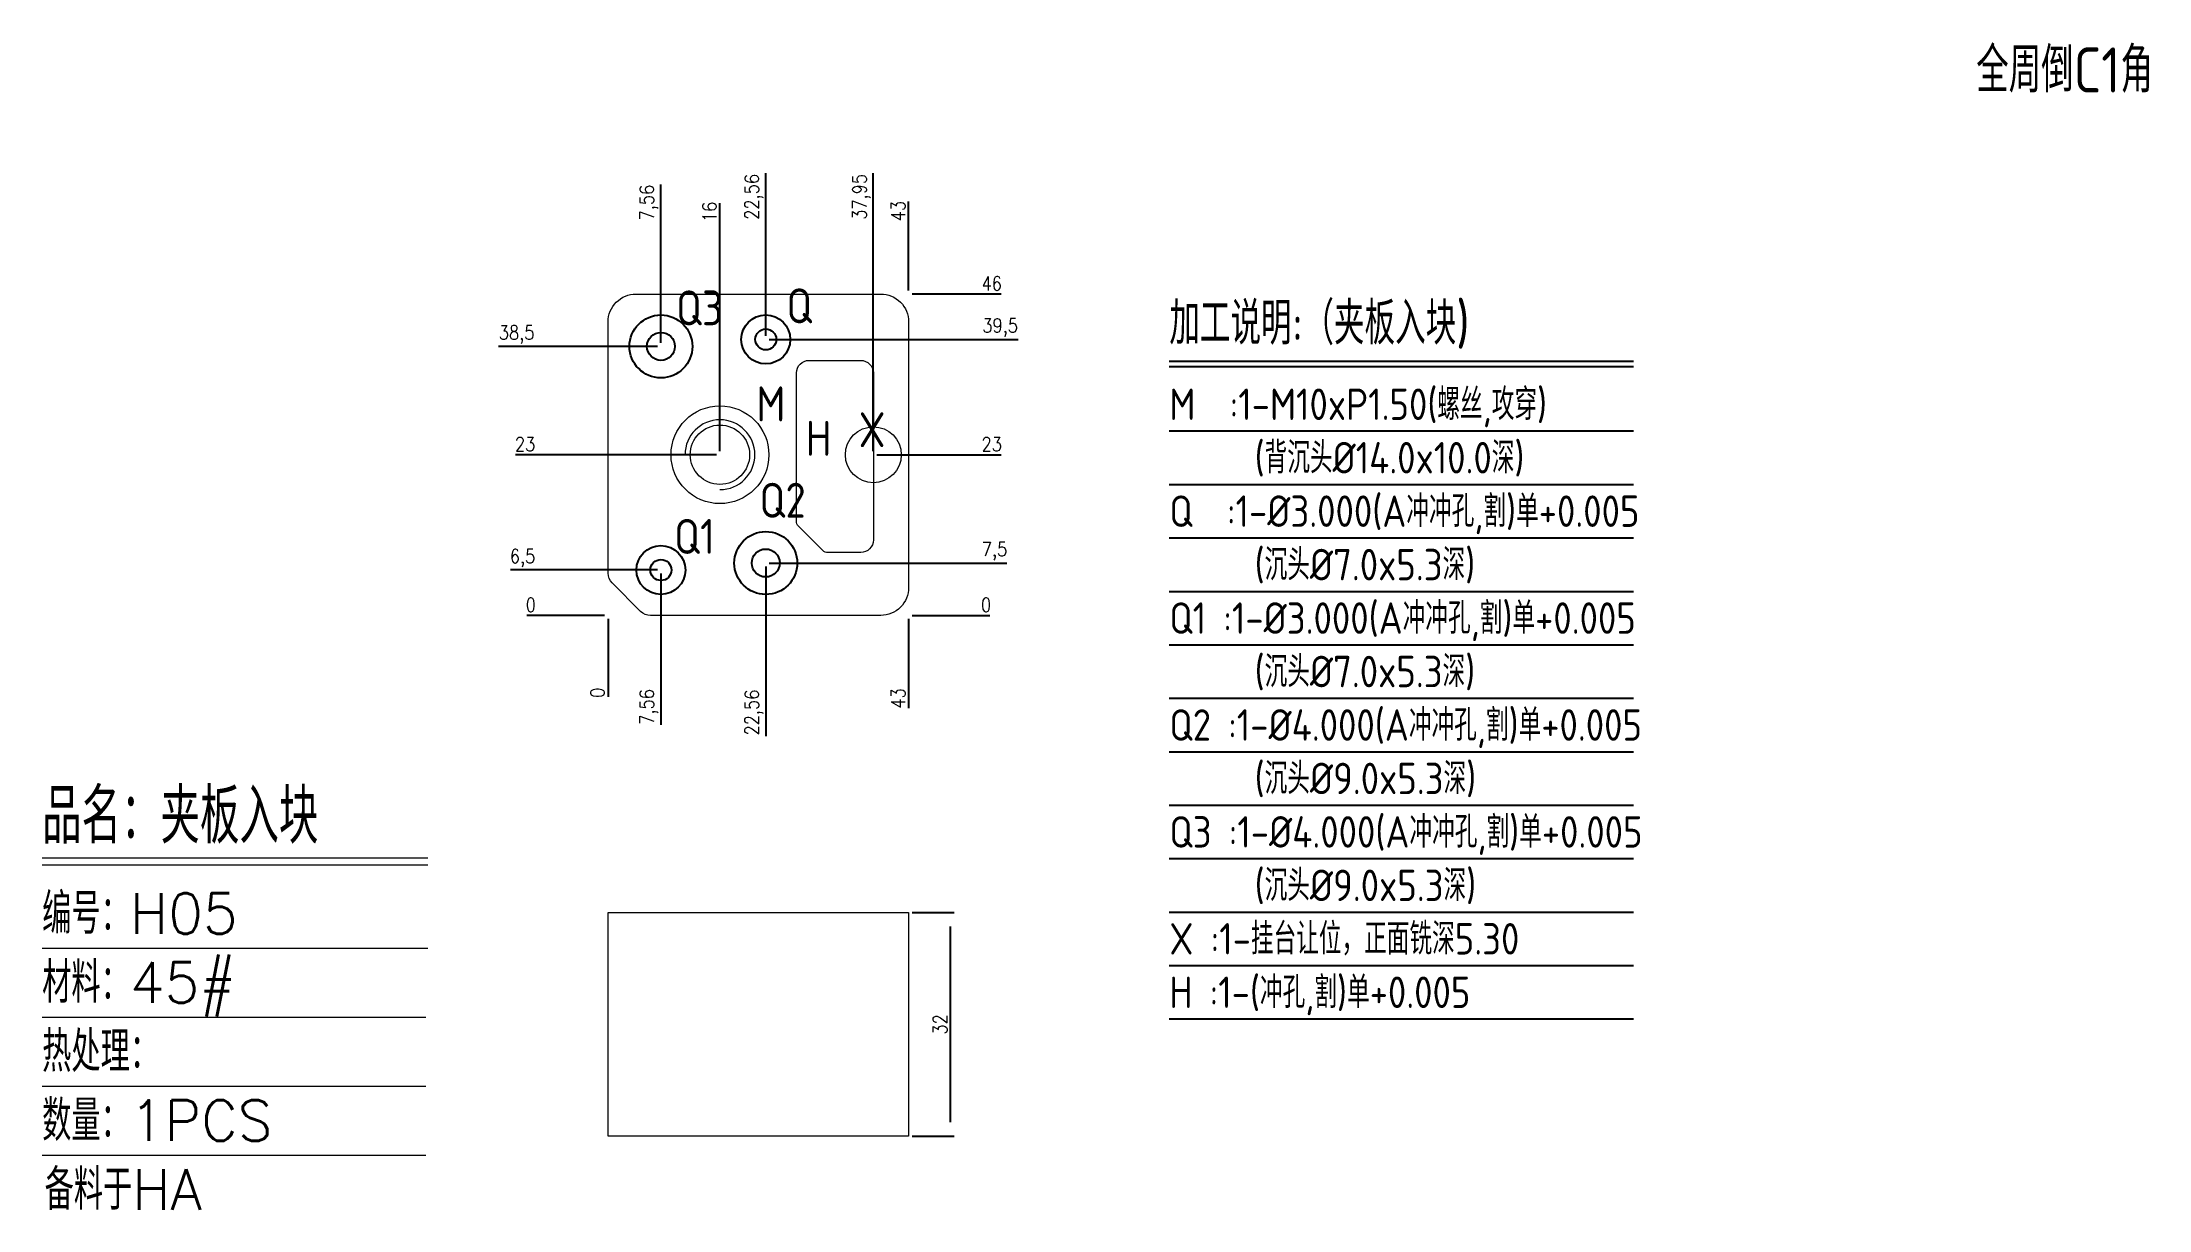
# Model space of a CAD drawing. Header units: millimetres. Extents: x 93537 to 93838, y 14692 to 14859.
import ezdxf
from ezdxf.enums import TextEntityAlignment as Align

# ---------------------------------------------------------------- set-up
doc = ezdxf.new("R2010")
doc.units = ezdxf.units.MM
doc.linetypes.add('DASHED', pattern=[0])
for name, color, linetype in [('DIM', 4, 'Continuous'), ('PH_P', 2, 'Continuous'), ('TEXT', 4, 'Continuous')]:
    doc.layers.add(name, color=color, linetype=linetype)
doc.styles.add('chinesef_fs', font='simplex.shx', dxfattribs={"bigfont": 'gbcbig.shx'})
doc.styles.add('gbenor', font='gbenor.shx', dxfattribs={"bigfont": 'gbcbig.shx'})
doc.styles.get("Standard").update_dxf_attribs({"font": 'txt.shx', "width": 0.85, "bigfont": 'ctxt.shx'})
doc.dimstyles.new('T-2-WX', dxfattribs={"dimtxt": 2, "dimasz": 2, "dimexe": 0.5, "dimexo": 0.5, "dimgap": 0.5, "dimtad": 1, "dimtxsty": 'Standard', "dimblk": 'OPEN30', "dimcen": 0, "dimazin": 3, "dimtfac": 1, "dimtmove": 0, "dimatfit": 3, "dimldrblk": 'OPEN30', "dimlwd": -1, "dimlwe": -1})

# ---------------------------------------------------------------- blocks, each defined once
blk = doc.blocks.new('*D7579')
at = {"layer": 'Defpoints', "color": 0}
for p in [(93660.72, 14734.49), (93666.72, 14734.49), (93660.72, 14702.49)]:
    blk.add_point(p, dxfattribs=at)
at = {"layer": 'DIM', "color": 0}
for p, q in [((93661.22, 14734.49), (93667.22, 14734.49)), ((93666.72, 14704.49), (93666.72, 14732.49)), ((93661.22, 14702.49), (93667.22, 14702.49))]:
    blk.add_line(p, q, dxfattribs=at)
at = {"layer": 'DIM', "color": 0, "insert": (93665.22, 14718.49), "char_height": 2, "attachment_point": 5, "rotation": 90}
blk.add_mtext('32', dxfattribs=at)
blk = doc.blocks.new('_Open30')
blk = doc.blocks.new('*D7580')
at = {"layer": 'Defpoints', "color": 0}
for p in [(93617.72, 14777.02), (93660.72, 14777.02), (93670.72, 14777.02)]:
    blk.add_point(p, dxfattribs=at)
at = {"layer": 'DIM', "color": 0}
blk.add_line((93661.22, 14777.02), (93672.35, 14777.02), dxfattribs=at)
at = {"layer": 'DIM', "color": 0, "insert": (93671.79, 14778.52), "char_height": 2, "attachment_point": 5}
blk.add_mtext('0', dxfattribs=at)
blk = doc.blocks.new('*D7581')
at = {"layer": 'Defpoints', "color": 0}
for p in [(93640.27, 14784.52), (93670.72, 14784.52), (93617.72, 14777.02)]:
    blk.add_point(p, dxfattribs=at)
at = {"layer": 'DIM', "color": 0}
for p, q in [((93640.77, 14784.52), (93662.72, 14784.52)), ((93662.72, 14784.52), (93666.72, 14784.52)), ((93666.72, 14784.52), (93674.78, 14784.52))]:
    blk.add_line(p, q, dxfattribs=at)
at = {"layer": 'DIM', "color": 0, "insert": (93673, 14786.21), "char_height": 2, "attachment_point": 5}
blk.add_mtext('7,5', dxfattribs=at)
blk = doc.blocks.new('*D7582')
at = {"layer": 'Defpoints', "color": 0}
for p in [(93655.66, 14800.02), (93670.72, 14800.02), (93617.72, 14777.02)]:
    blk.add_point(p, dxfattribs=at)
at = {"layer": 'DIM', "color": 0}
for p, q in [((93656.16, 14800.02), (93662.72, 14800.02)), ((93662.72, 14800.02), (93666.72, 14800.02)), ((93666.72, 14800.02), (93673.97, 14800.02))]:
    blk.add_line(p, q, dxfattribs=at)
at = {"layer": 'DIM', "color": 0, "insert": (93672.6, 14801.52), "char_height": 2, "attachment_point": 5}
blk.add_mtext('23', dxfattribs=at)
blk = doc.blocks.new('*D7583')
at = {"layer": 'Defpoints', "color": 0}
for p in [(93640.27, 14816.52), (93670.72, 14816.52), (93617.72, 14777.02)]:
    blk.add_point(p, dxfattribs=at)
at = {"layer": 'DIM', "color": 0}
for p, q in [((93640.77, 14816.52), (93662.72, 14816.52)), ((93662.72, 14816.52), (93666.72, 14816.52)), ((93666.72, 14816.52), (93676.4, 14816.52))]:
    blk.add_line(p, q, dxfattribs=at)
at = {"layer": 'DIM', "color": 0, "insert": (93673.81, 14818.21), "char_height": 2, "attachment_point": 5}
blk.add_mtext('39,5', dxfattribs=at)
blk = doc.blocks.new('*D7584')
at = {"layer": 'Defpoints', "color": 0}
for p in [(93660.72, 14823.02), (93670.72, 14823.02), (93617.72, 14777.02)]:
    blk.add_point(p, dxfattribs=at)
at = {"layer": 'DIM', "color": 0}
for p, q in [((93661.22, 14823.02), (93664.72, 14823.02)), ((93664.72, 14823.02), (93666.72, 14823.02)), ((93666.72, 14823.02), (93673.97, 14823.02))]:
    blk.add_line(p, q, dxfattribs=at)
at = {"layer": 'DIM', "color": 0, "insert": (93672.6, 14824.52), "char_height": 2, "attachment_point": 5}
blk.add_mtext('46', dxfattribs=at)
blk = doc.blocks.new('*D7585')
at = {"layer": 'Defpoints', "color": 0}
for p in [(93607.72, 14777.02), (93617.72, 14777.02), (93617.72, 14777.02)]:
    blk.add_point(p, dxfattribs=at)
at = {"layer": 'DIM', "color": 0}
blk.add_line((93617.22, 14777.02), (93606.09, 14777.02), dxfattribs=at)
at = {"layer": 'DIM', "color": 0, "insert": (93606.65, 14778.52), "char_height": 2, "attachment_point": 5}
blk.add_mtext('0', dxfattribs=at)
blk = doc.blocks.new('*D7586')
at = {"layer": 'Defpoints', "color": 0}
for p in [(93607.72, 14783.52), (93625.27, 14783.52), (93617.72, 14777.02)]:
    blk.add_point(p, dxfattribs=at)
at = {"layer": 'DIM', "color": 0}
for p, q in [((93611.72, 14783.52), (93603.74, 14783.52)), ((93615.72, 14783.52), (93611.72, 14783.52)), ((93624.77, 14783.52), (93615.72, 14783.52))]:
    blk.add_line(p, q, dxfattribs=at)
at = {"layer": 'DIM', "color": 0, "insert": (93605.48, 14785.21), "char_height": 2, "attachment_point": 5}
blk.add_mtext('6,5', dxfattribs=at)
blk = doc.blocks.new('*D7587')
at = {"layer": 'Defpoints', "color": 0}
for p in [(93607.72, 14800.02), (93633.72, 14800.02), (93617.72, 14777.02)]:
    blk.add_point(p, dxfattribs=at)
at = {"layer": 'DIM', "color": 0}
for p, q in [((93611.72, 14800.02), (93604.47, 14800.02)), ((93615.72, 14800.02), (93611.72, 14800.02)), ((93633.22, 14800.02), (93615.72, 14800.02))]:
    blk.add_line(p, q, dxfattribs=at)
at = {"layer": 'DIM', "color": 0, "insert": (93605.84, 14801.52), "char_height": 2, "attachment_point": 5}
blk.add_mtext('23', dxfattribs=at)
blk = doc.blocks.new('*D7588')
at = {"layer": 'Defpoints', "color": 0}
for p in [(93607.72, 14815.52), (93625.27, 14815.52), (93617.72, 14777.02)]:
    blk.add_point(p, dxfattribs=at)
at = {"layer": 'DIM', "color": 0}
for p, q in [((93611.72, 14815.52), (93602.04, 14815.52)), ((93615.72, 14815.52), (93611.72, 14815.52)), ((93624.77, 14815.52), (93615.72, 14815.52))]:
    blk.add_line(p, q, dxfattribs=at)
at = {"layer": 'DIM', "color": 0, "insert": (93604.63, 14817.21), "char_height": 2, "attachment_point": 5}
blk.add_mtext('38,5', dxfattribs=at)
blk = doc.blocks.new('*D7589')
at = {"layer": 'Defpoints', "color": 0}
for p in [(93617.72, 14777.02), (93660.72, 14777.02), (93660.72, 14767.02)]:
    blk.add_point(p, dxfattribs=at)
at = {"layer": 'DIM', "color": 0}
for p, q in [((93660.72, 14776.52), (93660.72, 14773.02)), ((93660.72, 14773.02), (93660.72, 14771.02)), ((93660.72, 14771.02), (93660.72, 14763.76))]:
    blk.add_line(p, q, dxfattribs=at)
at = {"layer": 'DIM', "color": 0, "insert": (93659.22, 14765.14), "char_height": 2, "attachment_point": 5, "rotation": 90}
blk.add_mtext('43', dxfattribs=at)
blk = doc.blocks.new('*D7590')
at = {"layer": 'Defpoints', "color": 0}
for p in [(93640.27, 14784.52), (93617.72, 14777.02), (93640.27, 14767.02)]:
    blk.add_point(p, dxfattribs=at)
at = {"layer": 'DIM', "color": 0}
for p, q in [((93640.27, 14784.02), (93640.27, 14775.02)), ((93640.27, 14775.02), (93640.27, 14771.02)), ((93640.27, 14771.02), (93640.27, 14759.72))]:
    blk.add_line(p, q, dxfattribs=at)
at = {"layer": 'DIM', "color": 0, "insert": (93638.58, 14763.12), "char_height": 2, "attachment_point": 5, "rotation": 90}
blk.add_mtext('22,56', dxfattribs=at)
blk = doc.blocks.new('*D7591')
at = {"layer": 'Defpoints', "color": 0}
for p in [(93625.27, 14783.52), (93617.72, 14777.02), (93625.27, 14767.02)]:
    blk.add_point(p, dxfattribs=at)
at = {"layer": 'DIM', "color": 0}
for p, q in [((93625.27, 14783.02), (93625.27, 14775.02)), ((93625.27, 14775.02), (93625.27, 14771.02)), ((93625.27, 14771.02), (93625.27, 14761.34))]:
    blk.add_line(p, q, dxfattribs=at)
at = {"layer": 'DIM', "color": 0, "insert": (93623.58, 14763.93), "char_height": 2, "attachment_point": 5, "rotation": 90}
blk.add_mtext('7,56', dxfattribs=at)
blk = doc.blocks.new('*D7592')
at = {"layer": 'Defpoints', "color": 0}
for p in [(93617.72, 14777.02), (93617.72, 14777.02), (93617.72, 14767.02)]:
    blk.add_point(p, dxfattribs=at)
at = {"layer": 'DIM', "color": 0}
blk.add_line((93617.72, 14776.52), (93617.72, 14765.38), dxfattribs=at)
at = {"layer": 'DIM', "color": 0, "insert": (93616.22, 14765.95), "char_height": 2, "attachment_point": 5, "rotation": 90}
blk.add_mtext('0', dxfattribs=at)
blk = doc.blocks.new('*D7593')
at = {"layer": 'Defpoints', "color": 0}
for p in [(93660.72, 14833.02), (93660.72, 14823.02), (93617.72, 14777.02)]:
    blk.add_point(p, dxfattribs=at)
at = {"layer": 'DIM', "color": 0}
for p, q in [((93660.72, 14829.02), (93660.72, 14836.27)), ((93660.72, 14827.02), (93660.72, 14829.02)), ((93660.72, 14823.52), (93660.72, 14827.02))]:
    blk.add_line(p, q, dxfattribs=at)
at = {"layer": 'DIM', "color": 0, "insert": (93659.22, 14834.89), "char_height": 2, "attachment_point": 5, "rotation": 90}
blk.add_mtext('43', dxfattribs=at)
blk = doc.blocks.new('*D7594')
at = {"layer": 'Defpoints', "color": 0}
for p in [(93655.66, 14833.02), (93655.66, 14800.02), (93617.72, 14777.02)]:
    blk.add_point(p, dxfattribs=at)
at = {"layer": 'DIM', "color": 0}
for p, q in [((93655.66, 14829.02), (93655.66, 14840.32)), ((93655.66, 14825.02), (93655.66, 14829.02)), ((93655.66, 14800.52), (93655.66, 14825.02))]:
    blk.add_line(p, q, dxfattribs=at)
at = {"layer": 'DIM', "color": 0, "insert": (93653.97, 14836.92), "char_height": 2, "attachment_point": 5, "rotation": 90}
blk.add_mtext('37,95', dxfattribs=at)
blk = doc.blocks.new('*D7595')
at = {"layer": 'Defpoints', "color": 0}
for p in [(93640.27, 14833.02), (93640.27, 14816.52), (93617.72, 14777.02)]:
    blk.add_point(p, dxfattribs=at)
at = {"layer": 'DIM', "color": 0}
for p, q in [((93640.27, 14829.02), (93640.27, 14840.32)), ((93640.27, 14825.02), (93640.27, 14829.02)), ((93640.27, 14817.02), (93640.27, 14825.02))]:
    blk.add_line(p, q, dxfattribs=at)
at = {"layer": 'DIM', "color": 0, "insert": (93638.58, 14836.92), "char_height": 2, "attachment_point": 5, "rotation": 90}
blk.add_mtext('22,56', dxfattribs=at)
blk = doc.blocks.new('*D7596')
at = {"layer": 'Defpoints', "color": 0}
for p in [(93633.72, 14833.02), (93633.72, 14800.02), (93617.72, 14777.02)]:
    blk.add_point(p, dxfattribs=at)
at = {"layer": 'DIM', "color": 0}
for p, q in [((93633.72, 14829.02), (93633.72, 14836.03)), ((93633.72, 14825.02), (93633.72, 14829.02)), ((93633.72, 14800.52), (93633.72, 14825.02))]:
    blk.add_line(p, q, dxfattribs=at)
at = {"layer": 'DIM', "color": 0, "insert": (93632.22, 14834.77), "char_height": 2, "attachment_point": 5, "rotation": 90}
blk.add_mtext('16', dxfattribs=at)
blk = doc.blocks.new('*D7597')
at = {"layer": 'Defpoints', "color": 0}
for p in [(93625.27, 14833.02), (93625.27, 14815.52), (93617.72, 14777.02)]:
    blk.add_point(p, dxfattribs=at)
at = {"layer": 'DIM', "color": 0}
for p, q in [((93625.27, 14829.02), (93625.27, 14838.7)), ((93625.27, 14825.02), (93625.27, 14829.02)), ((93625.27, 14816.02), (93625.27, 14825.02))]:
    blk.add_line(p, q, dxfattribs=at)
at = {"layer": 'DIM', "color": 0, "insert": (93623.58, 14836.11), "char_height": 2, "attachment_point": 5, "rotation": 90}
blk.add_mtext('7,56', dxfattribs=at)

msp = doc.modelspace()

# ---------------------------------------------------------------- linework, layer by layer
at = {"layer": 'DIM', "color": 4, "linetype": 'Continuous', "lineweight": 13}
for p, q in [((93536.742, 14742.338), (93591.902, 14742.338)), ((93536.742, 14741.322), (93591.902, 14741.322)), ((93536.742, 14729.413), (93591.902, 14729.413)), ((93536.742, 14719.538), (93591.662, 14719.538)), ((93536.742, 14709.662), (93591.662, 14709.662)), ((93536.742, 14699.787), (93591.662, 14699.787))]:
    msp.add_line(p, q, dxfattribs=at)
at = {"layer": 'PH_P', "color": 2, "linetype": 'Continuous', "lineweight": 15}
msp.add_lwpolyline([(93617.72, 14783.088), (93617.72, 14819.017, -0.4142136), (93621.72, 14823.017), (93656.72, 14823.017, -0.4142136), (93660.72, 14819.017), (93660.72, 14781.017, -0.4142136), (93656.72, 14777.017), (93623.791, 14777.017, -0.1989124), (93622.376, 14777.603), (93618.305, 14781.674, -0.1989124)], format="xyb", close=True, dxfattribs=at)
at = {"layer": 'PH_P', "color": 1, "linetype": 'Continuous', "lineweight": 15}
msp.add_lwpolyline([(93644.665, 14790.497), (93644.665, 14811.717, -0.4142136), (93646.465, 14813.517), (93653.865, 14813.517, -0.4142136), (93655.665, 14811.717), (93655.665, 14787.817, -0.4142136), (93653.865, 14786.017), (93649.144, 14786.017, -0.1989124), (93648.437, 14786.31), (93644.957, 14789.79, -0.1989124)], format="xyb", close=True, dxfattribs=at)
at = {"layer": 'PH_P', "color": 2, "linetype": 'Continuous', "lineweight": 15}
msp.add_lwpolyline([(93617.72, 14734.486), (93660.72, 14734.486), (93660.72, 14702.486), (93617.72, 14702.486)], close=True, dxfattribs=at)
at = {"layer": 'PH_P'}
for centre, radius in [((93625.275, 14815.517), 4.5), ((93640.275, 14816.517), 3.5), ((93640.275, 14784.517), 4.5), ((93625.275, 14783.517), 3.5)]:
    msp.add_circle(centre, radius, dxfattribs=at)
at = {"layer": 'PH_P', "color": 1}
for centre, radius in [((93640.275, 14816.517), 1.5), ((93625.275, 14815.517), 2), ((93625.275, 14783.517), 1.5), ((93640.275, 14784.517), 2)]:
    msp.add_circle(centre, radius, dxfattribs=at)
at = {"layer": 'PH_P', "linetype": 'DASHED', "lineweight": 18, "ltscale": 2}
msp.add_circle((93633.72, 14800.017), 7, dxfattribs=at)
at = {"layer": 'PH_P', "lineweight": 18}
msp.add_circle((93633.72, 14800.017), 4.25, dxfattribs=at)
at = {"layer": 'PH_P', "color": 2, "linetype": 'Continuous', "lineweight": 15}
msp.add_circle((93655.665, 14800.017), 4, dxfattribs=at)
at = {"layer": 'PH_P', "lineweight": 18}
msp.add_arc((93633.72, 14800.017), 5, 270, 180, dxfattribs=at)
at = {"layer": 'TEXT', "color": 3}
for p, q in [((93698.013, 14813.426), (93764.422, 14813.426)), ((93698.013, 14812.639), (93764.422, 14812.639)), ((93698.013, 14803.414), (93764.422, 14803.414)), ((93698.013, 14795.764), (93764.422, 14795.764)), ((93698.013, 14788.114), (93764.422, 14788.114)), ((93698.013, 14780.464), (93764.422, 14780.464)), ((93698.013, 14772.814), (93764.422, 14772.814)), ((93698.013, 14765.164), (93764.422, 14765.164)), ((93698.013, 14757.514), (93764.422, 14757.514)), ((93698.013, 14749.864), (93764.422, 14749.864)), ((93698.013, 14742.214), (93764.422, 14742.214)), ((93698.013, 14734.564), (93764.422, 14734.564)), ((93698.013, 14726.914), (93764.422, 14726.914)), ((93698.013, 14719.264), (93764.422, 14719.264))]:
    msp.add_line(p, q, dxfattribs=at)

# ---------------------------------------------------------------- texts
at = {"layer": 'DIM', "color": 3, "linetype": 'Continuous', "lineweight": 13, "style": 'chinesef_fs'}
for s, height, p in [('品名：夹板入块', 7.8423, (93536.742, 14744.371)), ('编号：H05', 5.8091, (93536.742, 14731.446)), ('材料：45#', 5.8091, (93536.742, 14721.571)), ('热处理：', 5.8091, (93536.742, 14711.695)), ('数量：1PCS', 5.8091, (93536.742, 14701.82)), ('备料于HA', 5.8091, (93537.096, 14691.945))]:
    msp.add_text(s, height=height, dxfattribs=at).set_placement(p)
at = {"layer": 'TEXT', "color": 4, "lineweight": 18, "style": 'gbenor'}
msp.add_text('全周倒C1角', height=6.4521, dxfattribs=at).set_placement((93813.46, 14851.856))
at = {"layer": 'TEXT', "style": 'gbenor'}
for s, p in [('Q', (93645.083, 14821.325)), ('Q3', (93630.79, 14821.033)), ('M', (93641.003, 14807.3)), ('X', (93655.489, 14803.599)), ('H', (93647.824, 14802.373)), ('Q2', (93642.682, 14793.5)), ('Q1', (93630.083, 14788.325))]:
    msp.add_text(s, height=5, dxfattribs=at).set_placement(p, align=Align.MIDDLE_CENTER)
at = {"layer": 'TEXT', "color": 4, "style": 'gbenor'}
for s, height, p in [('加工说明:（夹板入块)', 6.075, (93698.013, 14815.789)), ('M  :1-M10xP1.50(螺丝,攻穿)', 4.5, (93698.013, 14804.989)), ('     (背沉头%%c14.0x10.0深)', 4.5, (93698.013, 14797.339)), ('     (沉头%%c7.0x5.3深)', 4.5, (93698.013, 14782.039)), ('     (沉头%%c7.0x5.3深)', 4.5, (93698.013, 14766.739)), ('     (沉头%%c9.0x5.3深)', 4.5, (93698.013, 14751.439)), ('     (沉头%%c9.0x5.3深)', 4.5, (93698.013, 14736.139)), ('X :1-挂台让位，正面铣深5.30', 4.5, (93698.013, 14728.489))]:
    msp.add_text(s, height=height, dxfattribs=at).set_placement(p)
at = {"layer": 'TEXT', "color": 1, "style": 'gbenor'}
for s, p in [('Q  :1-%%c3.000(A冲冲孔,割)单+0.005', (93698.013, 14789.689)), ('Q1 :1-%%c3.000(A冲冲孔,割)单+0.005', (93698.013, 14774.389)), ('Q2 :1-%%c4.000(A冲冲孔,割)单+0.005', (93698.013, 14759.089)), ('Q3 :1-%%c4.000(A冲冲孔,割)单+0.005', (93698.013, 14743.789)), ('H :1-(冲孔,割)单+0.005', (93698.013, 14720.839))]:
    msp.add_text(s, height=4.5, dxfattribs=at).set_placement(p)

# ---------------------------------------------------------------- dimensions: what is measured, and where the dimension line sits
at = {"layer": 'DIM'}
for feature_location, offset, dtype, origin, picture, middle in [((93655.6645655, 14800.0170839), (0, 33), 1, (93617.7195654, 14777.0170838), '*D7594', (93653.9740893, 14836.9170839)), ((93640.2745655, 14816.5170839), (0, 16.5), 1, (93617.7195654, 14777.0170838), '*D7595', (93638.5840893, 14836.9170839)), ((93625.2745655, 14815.5170839), (0, 17.5), 1, (93617.7195654, 14777.0170838), '*D7597', (93623.5840893, 14836.1075601)), ((93660.72, 14823.017), (0, 10), 1, (93617.72, 14777.017), '*D7593', (93659.22, 14834.893)), ((93633.72, 14800.017), (0, 33), 1, (93617.72, 14777.017), '*D7596', (93632.22, 14834.772)), ((93660.72, 14823.017), (10, 0), 0, (93617.72, 14777.017), '*D7584', (93672.596, 14824.517)), ((93625.275, 14815.517), (-17.555, 0), 0, (93617.72, 14777.017), '*D7588', (93604.629, 14817.208)), ((93640.275, 14816.517), (30.445, 0), 0, (93617.72, 14777.017), '*D7583', (93673.81, 14818.208)), ((93633.72, 14800.017), (-26, 0), 0, (93617.72, 14777.017), '*D7587', (93605.843, 14801.517)), ((93655.665, 14800.017), (15.055, 0), 0, (93617.72, 14777.017), '*D7582', (93672.596, 14801.517)), ((93625.275, 14783.517), (-17.555, 0), 0, (93617.72, 14777.017), '*D7586', (93605.479, 14785.208)), ((93640.275, 14784.517), (30.445, 0), 0, (93617.72, 14777.017), '*D7581', (93673.001, 14786.208)), ((93640.2745655, 14784.5170839), (0, -17.5), 1, (93617.7195654, 14777.0170838), '*D7590', (93638.5840893, 14763.1170838)), ((93625.2745655, 14783.5170839), (0, -16.5), 1, (93617.7195654, 14777.0170838), '*D7591', (93623.5840893, 14763.9266077)), ((93617.719565444, 14777.017083842), (-10, 0), 0, (93617.719565444, 14777.017083842), '*D7585', (93606.652898778, 14778.517083842)), ((93660.719565464, 14777.017083842), (10, 0), 0, (93617.719565444, 14777.017083842), '*D7580', (93671.786232131, 14778.517083842)), ((93617.719565444, 14777.017083842), (0, -10), 1, (93617.719565444, 14777.017083842), '*D7592', (93616.219565444, 14765.950417175)), ((93660.72, 14777.017), (0, -10), 1, (93617.72, 14777.017), '*D7589', (93659.22, 14765.141))]:
    dim = msp.add_ordinate_dim(feature_location=feature_location, offset=offset, dtype=dtype, origin=origin, dimstyle='T-2-WX', dxfattribs=at)
    dim.commit()
    dim.dimension.update_dxf_attribs({"geometry": picture, "text_midpoint": middle})
at = {"layer": 'DIM', "color": 2}
dim = msp.add_linear_dim(base=(93666.72, 14734.486), p1=(93660.72, 14702.486), p2=(93660.72, 14734.486), angle=90, dimstyle='T-2-WX', dxfattribs=at)
dim.commit()
dim.dimension.update_dxf_attribs({"geometry": '*D7579', "text_midpoint": (93665.22, 14718.486)})

doc.saveas('drawing.dxf')
